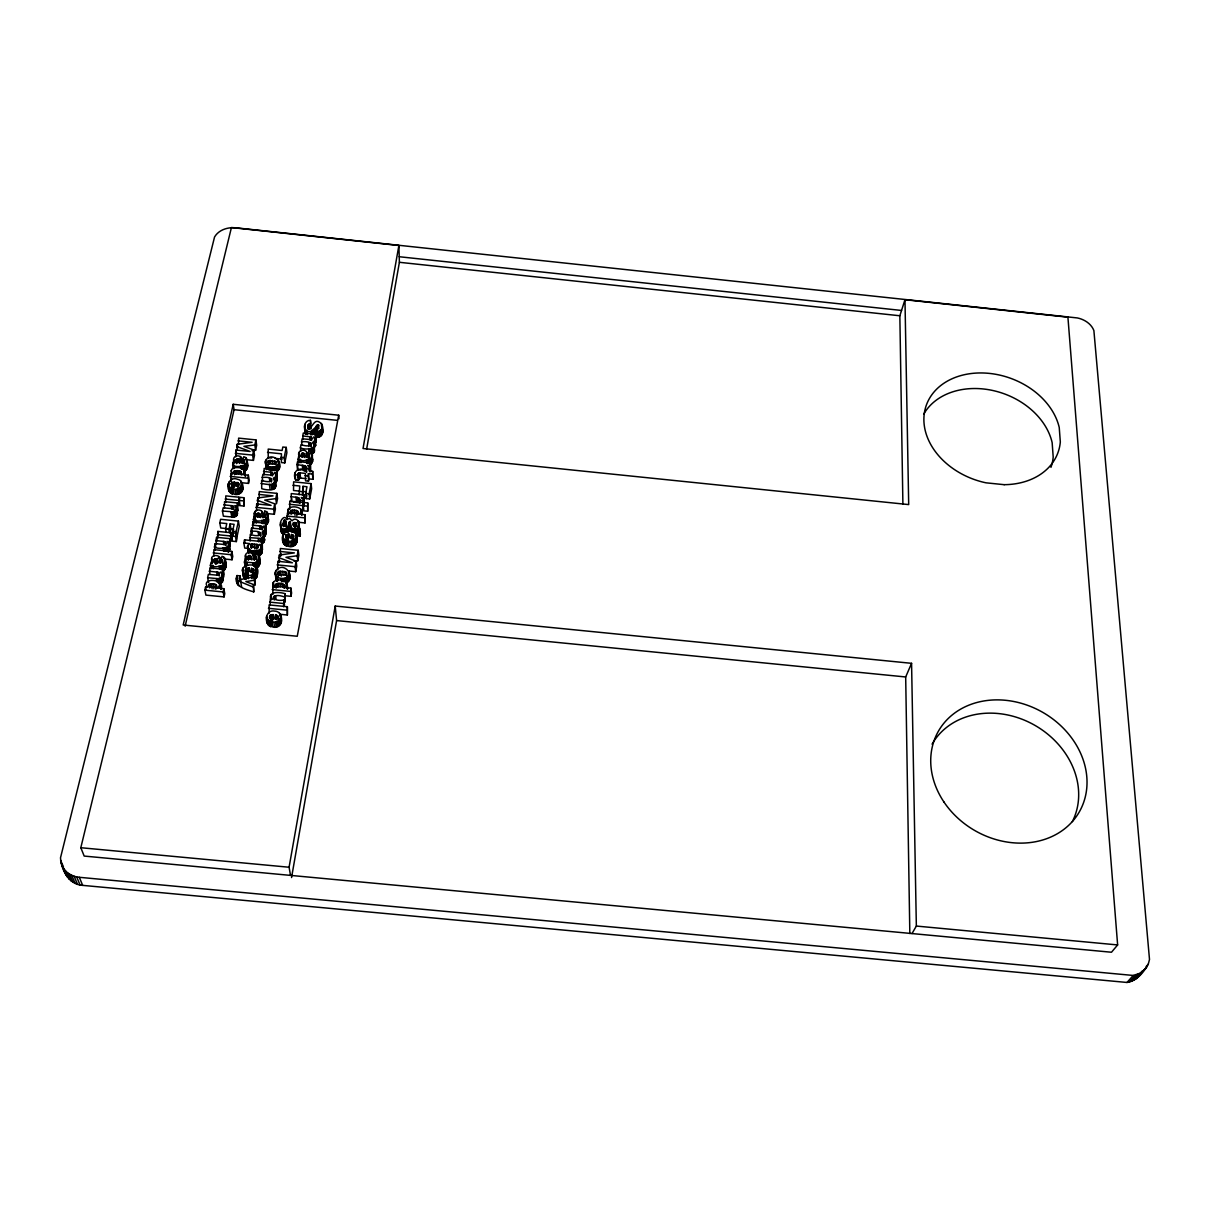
<?xml version="1.0" encoding="UTF-8"?>
<svg xmlns="http://www.w3.org/2000/svg" width="1210" height="1210" viewBox="0 0 1210 1210"><rect width="100%" height="100%" fill="white"/><g stroke="black" fill="none" stroke-linecap="round" stroke-linejoin="round"><path stroke-width="1.5" d="M280.463 525.715C279.011 522.024 284.259 513.63 286.921 519.498L289.523 518.364L292.034 520.829C296.238 515.762 301.713 523.476 297.63 527.454L299.626 528.513L300.367 534.034L300.035 536.151L297.584 535.909C300.14 524.308 287.647 533.126 290.234 521.51C289.25 525.442 282.943 534.23 280.463 525.715L281.31 531.946L283.624 534.336L282.943 529.239M249.865 571.423L249.321 568.08L245.706 569.078L245.6 571.271L247.052 572.088L246.719 578.41M300.609 513.615L301.744 515.006C305.903 504.479 282.52 504.434 289.432 513.297L287.39 513.085L287.239 519.438M273.566 587.591C267.788 575.779 294.212 579.212 284.819 587.531L290.945 588.136L291.595 593.082L290.975 596.333L285.545 595.789M299.762 528.936L300.035 536.151M296.843 528.8L296.964 530.812L299.43 531.069M297.584 535.909L297.282 529.481M289.296 572.148C290.294 582.07 270.632 579.499 276.228 570.228C284.622 560.578 296.873 578.108 285.923 583.054M315.477 437.158L313.541 436.961L315.19 440.062L312.422 442.678C318.744 449.349 303.665 450.271 300.413 447.655L301.003 444.63C313.42 449.046 315.084 440.319 301.562 441.816L302.167 438.791L311.212 439.608L312.452 438.519L311.227 436.916L302.742 435.948L303.317 433.029L316.037 434.33L316.007 442.467L316.037 434.33M310.456 448.608L311 453.886L314.267 452.101L313.829 448.577M305.994 478.6L299.702 478.011L298.431 480.264L295.618 479.977C291.761 471.991 298.552 466.485 306.024 470.282L306.357 468.633L309.306 468.935L308.958 470.766L312.709 471.401L312.982 479.311L308.943 478.903L308.384 473.67L312.437 474.093L312.982 479.311M295.618 479.977L295.119 472.777M314.025 447.564L315.704 445.371L314.948 442.815M241.486 482.699L248.474 483.41L249.109 480.4L248.307 475.167L242.393 474.562C252.134 466.561 224.954 464.353 232.789 473.73L230.762 473.533L231.004 481.64L231.639 478.767M278.845 461.282C279.616 469.798 262.646 468.799 265.686 460.344C272.341 450.302 286.286 464.776 276.742 471.552L276.062 466.304M271.101 600.039C267.274 590.661 280.024 592.053 285.061 593.686L285.106 601.884L285.061 593.686M308.701 458.817L308.142 453.553L309.034 450.77C319.001 457.38 304.512 463.49 298.114 459.195L298.507 462.689M310.032 464.958L312.634 461.267L312.195 454.31M317.171 432.061L316.566 429.217C323.161 419.401 313.239 429.883 310.622 431.592C302.44 433.089 302.893 420.021 310.425 420.324L310.683 423.364L308.081 424.892L307.945 427.599C312.528 429.762 313.45 417.919 319.788 422.351C324.507 424.513 321.905 431.925 317.171 432.061L317.685 437.385C323.493 436.765 323.554 429.429 322.223 425.209M262.086 552.607L261.375 546.572L259.696 544.409L261.647 544.606L262.404 549.673L260.468 549.476L262.086 552.607L258.698 555.768M263.508 471.431L272.129 472.414L273.354 474.063L272.084 475.197L262.888 474.365L262.237 477.481C276.031 475.923 274.141 484.877 261.632 480.355L261.723 488.689C269.301 491.094 279.903 490.7 274.7 479.704L273.263 478.328L275.184 477.33L276.183 474.623L274.473 472.46L276.455 472.671L277.135 477.905L277.045 469.752L264.143 468.436L263.992 474.94M263.599 533.655L263.417 536.65L261.209 538.45L261.98 543.517L264.188 541.732L264.597 539.675L263.599 533.655L262.131 532.234L265.035 529.451L263.387 526.138L265.398 526.35L266.139 531.447L264.143 531.25L264.854 536.287L262.888 537.331L264.597 539.675M273.959 483.561L276.803 480.884L275.925 473.745M264.854 536.287L265.867 533.474L265.111 528.377M253.903 522.962L253.374 519.544C260.014 524.006 274.821 517.547 264.718 510.711L264.264 517.048M265.05 520.043L265.792 525.17L268.499 521.298L267.894 514.401M245.267 567.127L244.42 562.106L254.523 562.862L255.325 567.883C262.026 567.43 261.662 554.634 255.96 552.985L254.992 555.98L255.522 559.338M223.82 504.812L232.471 505.795L233.817 507.534L232.365 508.669L223.139 507.822L222.443 511.013L223.366 516.171L233.137 517.093L236.903 515.46L236.661 508.124L234.755 505.689L236.978 505.916L237.841 511.089L237.614 502.967L224.516 501.651L224.425 508.261M237.463 514.099L236.479 507.353M229.204 541.672L226.966 541.445C233.908 548.342 217.876 549.885 214.473 546.92L215.198 543.653L224.531 544.5L226.013 543.351L224.652 541.566L215.879 540.567L216.605 537.316L229.87 538.647L230.112 546.754L229.87 538.647M228.161 552.289L229.718 549.854L228.871 543.94M209.073 571.226L217.936 572.209L219.312 574.039L217.815 575.219L208.377 574.372L207.636 577.699L217.679 578.637L218.647 583.628L222.519 581.919L222.035 573.827L220.28 572.103L222.549 572.33L223.487 577.336L224.152 574.251L223.215 569.245L209.814 567.898L209.738 574.553M223.094 580.482L222.035 573.827M254.312 580.225L245.872 581.617L253.434 584.506L253.752 591.902C246.19 589.467 232.638 586.714 236.963 575.567L240.004 575.869L239.414 578.319L240.775 579.484L255.038 576.701L255.113 585.201L254.312 580.225L255.038 576.701M299.445 457.198C294.862 448.214 310.32 447.624 306.765 456.76L309.412 456.17L309.442 454.234L308.142 453.553M243.437 462.916L242.892 459.407L243.845 456.609C253.782 463.339 238.96 469.374 232.638 465.094L233.212 468.603M244.208 471.068C248.867 469.888 247.853 463.551 246.946 460.163M248.837 553.62L247.521 546.088L249.82 543.592L243.876 542.987L244.541 539.841L262.252 541.611L262.404 549.673M247.521 546.088L248.428 552.864M221.687 562.574L221.052 559.217L222.065 556.207C232.335 563.678 217.361 569.441 210.374 565.357L211.039 568.715M222.277 565.841L223.215 570.863L226.043 566.87L225.272 560.003M289.235 534.23L287.844 541.293L288.494 546.36C299.142 549.537 300.307 530.963 290.415 530.872C281.431 528.891 279.51 543.441 286.861 546.118L287.708 543.214L285.696 535.198L289.235 534.23L289.659 537.633M273.384 614.65L271.917 622.106L272.658 626.962C283.579 630.153 284.743 611.247 274.625 611.095C265.398 609.144 263.477 623.906 270.995 626.72L271.872 623.649L270.45 615.013L273.384 614.65L273.884 617.902M306.266 471.613L305.419 466.092L297.055 464.519L297.645 461.539L310.486 462.855L310.486 470.902L310.199 459.331M290.657 496.644L297.357 497.401L299.112 498.233L299.596 500.305L303.377 500.698L303.967 505.856L303.513 499.352L301.275 497.552L303.695 497.794L304.27 502.952L304.255 494.905L291.262 493.589L291.292 501.817L291.897 498.777M255.113 518.122C250.001 507.943 265.731 506.748 262.993 517.668M246.235 560.457C241.062 550.232 256.898 548.962 254.236 559.988M237.236 583.402L237.841 580.558M312.437 474.093L312.709 471.401M254.75 579.333L257.004 576.837L257.291 573.57M234.271 463.067C230.021 453.175 245.161 453.599 242.318 463.581M210.374 565.357L211.084 562.151L213.217 562.211C206.35 553.666 223.88 552.592 220.568 563.089L219.312 561.122M232.577 494.058L231.7 488.855L232.577 486.027L230.944 483.939L231.972 482.578L234.816 482.261L233.303 489.082C240.23 491.895 245.948 480.809 237.493 479.251C227.919 475.53 224.395 490.912 232.577 494.058L233.454 491.245M231.972 482.578L234.18 494.3C241.108 496.13 245.207 488.522 241.803 482.745M246.144 575.083C232.184 565.66 261.844 558.203 257.443 574.644M291.247 528.921L291.277 531.976L290.445 524.958M283.019 523.234L282.853 525.579C289.674 527.152 282.535 511.452 283.458 526.652M298.431 480.264L297.841 475.046L299.112 472.792L305.419 473.367L305.555 480.839L308.505 481.141L308.943 478.903M291.549 877.553L336.592 620.564L335.215 606.044L911.569 663.322L916.348 926.058L912.022 933.56M366.6 449.349L399.391 262.298L398.892 245.479L231.428 227.54L80.813 847.711L84.186 856.075L1111.491 952.24L1117.632 944.934L1067.916 317.186L904.974 299.717L899.847 315.765L902.902 504.313M290.521 875.39L289.084 867.237L335.215 606.044M398.892 245.479L363.03 448.502L908.695 504.585L904.974 299.717M338.709 415.211L297.252 636.263L183.194 625.01L233.212 404.291L338.709 415.211L338.997 418.766M298.643 491.018L293.531 490.504L293.606 481.837L311.091 483.607L311.635 488.81L309.684 498.974L306.221 498.626L306.871 495.268M280.1 614.287L287.375 615.013L287.36 606.724L269.104 604.909L269.18 613.213M290.975 596.333L290.945 588.136M288.54 570.969L295.709 571.68L295.074 566.688L296.148 561.168L285.938 557.311L297.191 555.753L298.235 550.293L280.342 548.493L280.448 556.464L281.023 553.545M298.023 522.221L305.071 522.932L305.086 514.719L299.127 514.114L301.275 511.633M309.684 498.974L309.125 493.801L311.091 483.607M307.688 511.225L307.733 502.921L303.891 502.528L303.286 505.689L303.861 510.847L307.688 511.225L307.733 502.921M287.375 615.013L287.36 606.724M295.709 571.68L296.768 566.174L296.148 561.168M294.06 561.289L297.796 560.774L298.855 555.33L298.235 550.293M305.071 522.932L305.086 514.719M302.394 495.087L303.029 486.329L306.962 486.738L305.661 493.438L306.221 498.626M302.923 495.056L303.029 486.329M283.609 606.724L283.805 600.084C270.178 602.172 270.692 591.856 284.426 596.953M302.802 502.422L302.772 510.726L302.802 502.422L289.765 501.106L289.78 509.41M303.695 497.794L304.255 494.905M308.505 481.141L308.384 473.67M299.127 494.754L299.762 485.996L292.911 485.301M275.714 614.861L274.912 618.991L277.12 618.612L278.073 616.419L275.714 614.861L276.44 619.747M291.489 534.457L290.718 538.344L292.865 538.011L293.788 535.939L291.489 534.457L292.124 539.539M279.707 560.154L279.238 562.559L279.011 555.118L294.363 552.894L279.752 551.427M301.124 470.115L297.645 469.767L297.645 461.539M270.163 605.393L270.284 598.995L272.583 599.222L270.601 596.757M272.885 594.534L272.764 586.487L274.867 586.699L273.082 584.294M277.771 569.895L277.786 561.319L292.442 562.786L278.542 557.538M298.114 459.195L298.704 456.215L300.73 456.276L299.051 453.689M267.289 513.584L274.337 514.295L273.626 509.153L274.715 503.844L264.703 500.093L275.789 498.626L276.863 493.362L259.273 491.578L259.182 497.87M267.516 452.389L281.431 453.81L281.385 462.553L284.804 462.901L284.153 457.637L286.241 447.382L282.822 447.019L282.112 450.498L268.212 449.076L268.227 457.667L271.69 458.03M274.337 514.295L275.426 509.002L274.715 503.844M284.804 462.901L286.891 452.661L286.241 447.382M253.752 591.902L253.434 584.506M261.647 544.606L262.252 541.611M265.398 526.35L266.018 523.325L252.86 521.994L252.739 528.528M276.455 472.671L277.045 469.752M266.139 531.447L266.018 523.325M251.604 568.307L250.773 572.3L252.966 571.952L253.934 569.819L251.604 568.307L252.421 573.313M248.368 578.652L247.808 575.325L249.321 568.08M244.42 562.106L245.101 558.899L247.218 558.959L245.509 556.177M250.122 541.006L250.258 534.381C263.009 539.025 264.975 529.738 250.893 531.387L251.574 528.165L260.937 528.982L262.237 527.802L260.997 526.108L252.209 525.11M253.374 519.544L254.04 516.443L256.127 516.504L254.433 513.796M256.459 510.802L256.671 503.935L271.07 505.387L257.427 500.29L257.927 497.96L273.021 495.873L258.668 494.406M221.037 589.436C225.665 578.274 200.134 577.382 207.681 587.243L205.564 587.031L204.883 590.147L205.897 595.108L224.077 596.908L223.139 591.962L223.835 588.695L217.679 588.075L220.069 584.475L218.859 578.577L217.679 578.637M224.879 559.035L232.063 559.761L231.155 554.709L231.866 551.427L213.868 549.627L213.792 556.267M238.415 521.102L239.262 526.229L237.024 536.695L236.147 531.583L238.415 521.102L220.598 519.302L219.812 522.871L220.749 527.999L227.692 528.709M248.474 483.41L248.307 475.167M246.477 459.694L253.419 460.405L252.633 455.111L253.737 449.999L243.906 446.354L254.826 444.962L255.915 439.895L238.612 438.126L238.567 444.388M235.466 536.484L236.162 533.247L232.26 532.854L231.564 536.091L235.466 536.484L236.343 541.581L232.456 541.188L231.14 532.748L217.906 531.417L217.83 538.057M243.966 506.052L243.815 497.718L239.958 497.325L239.277 500.486L240.124 505.659L243.966 506.052L243.815 497.718M224.077 596.908L224.773 593.656L223.835 588.695M232.063 559.761L232.759 556.479L231.866 551.427M253.419 460.405L254.508 455.293L253.737 449.999M251.967 450.74L255.582 450.271L256.671 445.219L255.915 439.895M236.343 541.581L237.039 538.344L236.162 533.247M230.218 532.672L231.004 529.042L230.112 523.915L234.105 524.323L232.607 531.235L233.197 534.639M222.549 572.33L223.215 569.245M232.033 537.845L231.337 541.082L230.445 535.985L231.14 532.748M236.978 505.916L237.614 502.967M238.869 497.204L239.035 505.553L238.869 497.204L225.801 495.888L225.695 502.498M226.194 532.445L225.589 529.042L226.784 523.582L219.812 522.871M237.039 482.472L236.222 486.238L238.34 485.921L239.293 483.909L237.039 482.472L237.901 487.69M229.522 532.778L228.917 529.375L230.112 523.915M232.638 465.094L233.288 462.099L235.345 462.159L233.696 459.543M235.814 456.866L235.965 450.029L250.137 451.481L236.752 446.52L237.251 444.282L252.134 442.3L238.007 440.848M185.16 626.205L234.059 409.691L233.212 404.291M305.419 429.686L305.404 434.224L304.572 425.36M254.523 562.862L258.29 560.699L258.804 555.103M270.995 626.72L270.238 621.864L271.131 618.779L269.376 617.297L270.45 615.013M286.861 546.118L286.21 541.052L287.042 538.148M287.42 527.5L288.071 532.597L290.884 526.622M271.917 622.106C276.167 623.135 281.885 620.049 280.659 615.134M287.844 541.293C291.852 542.292 297.509 539.478 296.299 534.729M1148.275 964.173L1149.5 959.454L1093.885 330.557C1091.238 323.72 1084.326 319.364 1077.354 317.943L235.708 227.813C227.798 227.011 218.738 229.809 214.548 236.994L60.5 857.829C61.332 870.111 68.894 884.676 82.673 885.372L1126.994 982.459C1136.825 981.083 1143.692 972.28 1148.275 964.173L1146.157 966.533M267.864 619.429L267.274 622.847M261.315 547.54C259.333 552.834 249.018 552.214 247.445 546.981M248.337 551.14L247.808 545.226M243.966 572.98L243.361 576.293L245.131 579.076L244.284 574.084M286.558 572.738L286.226 574.387L283.972 575.098L279.691 574.659L277.876 572.678L279.192 571.362L284.804 571.589L286.558 572.738L287.012 576.051M267.985 461.312L268.408 463.082L271.539 463.884L275.078 463.808L276.198 461.812L269.104 460.511L267.985 461.312L268.454 464.821M218.859 578.577L221.112 577.503L222.141 575.491M222.443 511.013L233.394 511.875L236.6 508.941M250.667 544.923L251.03 546.708L254.539 547.586L257.579 547.449L258.774 545.619L257.518 544.5L251.62 544.137L250.667 544.923L251.211 548.296M301.456 453.72L302.636 456.2L304.905 456.578L304.875 455.142L303.997 453.417L301.91 453.342L301.85 457.229M286.014 541.067L288.01 539.282L287.345 534.2M909.829 933.5L905.685 676.965L911.569 663.322M247.763 556.781L249.774 555.556L251.544 557.704L251.544 559.247L249.199 558.869L247.763 556.781L248.322 560.139M256.898 513.827L258.078 516.413L260.392 516.791L260.392 515.294L259.515 513.509L257.367 513.433L257.427 517.245M246.205 574.886L248.247 573.056L247.415 568.05M214.049 559.443L213.837 560.85L215.214 562.106L217.573 562.499L217.588 560.956L216.711 559.096L214.533 559.035L214.699 562.801M235.889 460.118L237.841 458.983L239.55 461.01L239.55 462.447L237.266 462.084L235.889 460.118L236.464 463.642M1141.907 971.252L1137.945 977.226M314.04 429.762L314.57 435.086L317.806 430.382M275.668 584.838L276.077 584.067C278.073 582.796 285.137 582.857 283.745 586.487L278.088 586.865L275.668 584.838L276.152 588.151M290.597 510.802L290.249 512.163L291.444 513.221L298.084 513.131C299.369 509.637 292.548 509.607 290.597 510.802L291.02 514.22M208.952 584.611L208.559 586.048L209.769 587.152L216.62 587.047C218.102 583.386 210.948 583.326 208.952 584.611L209.617 587.924M233.984 471.295L233.621 472.641L234.785 473.67L241.38 473.594C242.711 470.145 235.905 470.161 233.984 471.295L234.559 474.804M247.808 575.325C251.937 576.323 257.639 573.419 256.49 568.564M266.971 464.7L266.124 468.769L265.353 461.388M260.967 483.486C264.536 483.682 276.077 487.267 274.7 479.704M286.014 525.473L284.335 526.184L283.669 521.071M1145.885 968.378L1140.41 973.097L1133.256 975.457L79.3 877.295C71.813 876.675 64.463 872.123 61.725 864.953M1126.994 982.459L1133.256 975.457M1129.49 981.976L1135.782 974.957M1131.864 981.189L1138.171 974.171M1134.088 980.13L1140.41 973.097M1136.114 978.799L1147.216 966.366M293.455 522.735L292.699 524.792L293.591 525.851L295.8 525.73L296.677 523.658L293.455 522.735L293.879 526.138M270.495 620.564L273.505 619.459M297.902 534.578L295.679 534.23L295.059 529.148M317.685 437.385L317.08 434.526L318.033 434.269M309.805 425.844L310.955 425.663M249.578 537.618L261.209 538.45M252.89 555.768L256.081 556.086M80.813 847.711L289.084 867.237M916.348 926.058L1117.632 944.934M268.423 608.312L286.709 610.127M336.592 620.564L905.685 676.965M231.004 529.042L233.666 529.299M225.589 529.042L228.917 529.375M232.607 531.235L236.147 531.583M217.195 534.654L230.445 535.985M249.154 548.508L244.722 548.069L243.876 542.987M213.141 552.909L231.155 554.709M217.709 558.324L221.294 558.672M277.075 564.873L295.074 566.688M272.159 589.588L290.309 591.387M204.883 590.147L223.139 591.962M269.664 602.126L283.155 603.457M305.948 453.447L309.261 453.795M280.72 457.289L284.153 457.637M235.239 453.342L252.633 455.111M275.169 458.378L282.096 459.089M309.941 465.668L307.552 465.411L309.76 467.181L310.153 471.431M239.55 458.983L244.178 460.087L243.649 462.477L241.425 462.643L241.486 458.303M305.888 468.119L309.639 468.497L309.76 467.181M304.98 475.621L307.945 475.923M295.013 474.759L297.841 475.046M230.127 476.392L247.657 478.177M303.619 491.532L306.221 491.789M298.719 491.305L302.001 491.638M305.661 493.438L309.125 493.801M293.047 501.984L297.962 502.573L297.357 497.401M289.145 504.252L302.182 505.583M303.286 505.689L307.128 506.083M225.09 499.049L238.173 500.365M239.277 500.486L243.134 500.864M255.945 507.353L273.626 509.153M286.8 516.02L304.496 517.82M234.059 409.691L337.257 420.354M399.224 256.732L901.541 310.456M399.391 262.298L899.847 315.765M305.419 466.092L305.979 471.325L302.863 470.297L302.288 465.048M263.765 513.63L265.081 514.326L265.02 516.352L262.298 516.988L262.343 512.495M254.992 555.98L256.323 556.706L256.263 558.793L253.48 559.443L253.54 554.815M221.052 559.217L222.383 559.943L222.307 562.03L219.509 562.695L219.615 558.052M236.343 578.41L237.871 580.77L252.935 586.941M228.161 485.255L231.7 488.855M282.565 537.361L286.21 541.052M266.518 617.977L270.238 621.864M299.218 532.839L300.367 534.034M264.143 531.25L265.035 531.825L264.294 526.728M311.318 456.79L312.724 459.573M259.167 559.413L257.76 553.772M219.736 587.092L220.855 588.559M241.093 461.736L241.849 462.522L241.017 457.229M261.829 515.732L263.084 517.638M275.653 571.211L276.077 579.605L277.196 581.496L276.5 576.52M298.431 525.337L299.354 529.738L298.325 520.86M295.815 537.966L297.085 540.855M241.561 486.178L242.635 487.963M288.661 574.674L289.946 577.125M256.187 571.695L256.868 572.587M229.023 547.404L229.779 549.022M247.763 465.442L245.6 457.35M267.834 517.214L268.635 519.544M244.889 474.94L245.479 476.483L244.496 470.418M226.194 565.04L223.88 557.008M306.811 456.669L307.295 457.728L306.735 452.464M62.738 867.131L66.263 875.284M65.597 871.003L69.106 879.141M60.591 860.28L63.434 866.829M64.039 869.158L67.563 877.295M61.014 862.654L65.264 873.121M67.427 872.667L70.906 880.774M254.342 559.852L253.041 553.681M69.454 874.104L72.933 882.196M71.692 875.299L75.156 883.391M74.112 876.237L77.531 884.313M76.653 876.902L80.057 884.979M79.3 877.295L82.673 885.372M322.374 429.641L322.813 431.531M279.102 465.29L279.51 466.546M276.621 478.978L276.863 479.856M275.396 484.923L275.638 485.815M265.61 532.566L265.867 533.474M229.25 491.23L228.251 483.561M259.575 560.139L259.953 561.803M237.523 513.297L235.889 506.551M223.154 579.635L221.445 572.995M287.587 588.015L287.783 588.892L286.921 583.054M205.564 587.031L206.245 590.344M207.636 577.699L208.649 582.706M211.145 583.901L212.143 588.877M209.829 584.112L210.495 587.425M212.915 583.961L213.913 588.937M211.417 565.312L212.068 568.67M214.851 584.279L215.834 589.255M216.287 578.561L216.923 581.889M211.644 558.4L212.295 561.758M211.538 559.413L212.34 563.694M212.93 565.418L213.58 568.76M216.182 584.778L216.832 588.09M219.464 582.796L220.628 588.771M214.533 559.035L215.501 564.072M216.605 571.967L217.255 575.31M220.553 577.987L221.506 582.978M214.473 546.92L215.123 550.308M216.711 559.096L217.361 562.468M218.828 572.648L219.464 575.975M219.812 578.35L220.78 583.341M215.819 558.793L216.787 563.83M217.936 572.209L218.571 575.552M215.153 558.823L216.121 563.86M215.198 543.653L215.834 547.041M221.566 576.928L222.519 581.919M218.995 566.023L219.645 569.365M221.112 577.503L222.065 582.494M217.301 559.822L217.951 563.179M216.605 537.316L217.24 540.719M221.521 566.068L222.459 571.09M219.146 556.902L220.386 563.225M215.879 540.567L216.514 543.971M220.507 566.114L221.143 569.471M217.906 531.417L218.541 534.82M223.729 564.813L224.667 569.834M222.383 559.943L223.26 563.905M221.869 559.489L222.489 562.847M223.033 565.433L223.971 570.455M223.018 547.782L223.638 551.155M224.894 558.339L225.831 563.376M224.485 557.598L226.043 566.87M224.788 562.937L225.726 567.959M224.319 563.951L225.257 568.987M223.336 541.324L223.956 544.712M224.41 547.858L225.03 551.231M225.529 541.974L226.134 545.362M226.512 547.57L227.132 550.958M224.652 541.566L225.257 544.954M225.574 547.782L226.179 551.17M228.115 542.337L228.72 545.725M228.251 546.179L229.159 551.246M227.798 546.739L228.72 551.805M227.238 547.222L227.858 550.595M236.767 578.803L237.357 582.131M236.585 579.409L237.463 584.385M228.705 543.139L229.718 549.854M236.963 575.567L238.748 585.746M237.115 580.165L237.992 585.141M240.004 575.869L240.881 580.861M232.26 532.854L232.849 536.257M240.775 582.101L241.637 587.062M239.474 577.488L240.064 580.8M230.883 511.86L231.775 517.018M64.145 868.478L64.553 870.837M229.219 487.327L230.112 492.546M233.394 511.875L234.271 517.033M243.603 573.48L244.45 578.471M228.13 484.439L229.597 491.91M242.59 569.502L243.921 577.82M231.171 505.568L231.76 509.002M232.244 511.936L233.137 517.093M242.454 570.424L243.558 577.079M245.358 569.895L245.917 573.222M235.042 511.316L235.92 516.473M230.717 488.401L231.594 493.62M233.349 506.204L233.923 509.652M234.332 511.679L235.209 516.821M245.131 574.614L245.978 579.605M229.885 487.902L230.777 493.105M228.781 482.109L229.371 485.603M232.471 505.795L233.061 509.244M243.104 567.959L243.679 571.302M245.448 562.045L246.296 567.082M246.401 568.428L247.884 577.094M236.041 510.302L236.903 515.46M231.307 483.183L232.184 488.401L233.832 487.433L232.955 482.215M245.706 569.078L246.734 575.083M235.602 510.862L236.464 516.02M234.816 482.261L235.39 485.739M248.7 568.004L249.245 571.347M234.211 482.185L234.785 485.664M235.133 489.173L236.01 494.391M246.961 562.151L247.521 565.509M245.6 555.163L246.159 558.536M231.125 470.599L231.67 474.986M238.128 488.734L238.975 493.937M234.831 470.841L235.39 474.35M233.288 462.099L234.211 468.557M248.489 555.798L249.033 559.156M251.332 575.279L251.892 578.607M248.02 556.207L248.564 559.564M236.752 489.067L237.599 494.27M244.541 539.841L245.101 543.23M251.256 556.585L251.801 559.943M253.949 574.342L254.478 577.669M252.769 568.639L253.571 573.646M250.667 555.859L251.211 559.232M239.293 488.19L240.14 493.408M236.086 470.66L236.661 474.154M238.173 482.79L238.733 486.269M248.67 549.264L249.215 552.637M249.774 555.556L250.319 558.914M252.754 574.916L253.298 578.244M248.02 548.569L248.564 551.942M249.109 555.587L249.653 558.944M235.965 450.029L236.54 453.568M241.819 484.862L242.665 490.08M251.09 544.47L251.635 547.858M252.088 550.716L252.618 554.089M255.658 572.769L256.459 577.76M237.19 458.998L237.75 462.522M240.73 480.96L242.333 491.048M236.6 459.195L237.16 462.719M240.971 486.707L241.803 491.925M253.011 562.756L253.555 566.098M254.917 573.616L255.718 578.607M236.131 459.573L236.706 463.097M237.795 470.72L238.355 474.214M250.697 550.353L251.241 553.726M240.23 487.509L241.077 492.712M253.54 569.139L254.085 572.481M240.956 465.744L241.501 469.253M256.263 562.589L257.065 567.611M237.251 444.282L237.81 447.821M250.893 531.387L251.423 534.79M239.277 459.951L239.837 463.475M240.926 471.492L241.486 475.001M253.722 550.958L254.523 556.01M255.522 562.801L256.308 567.823M236.752 446.52L237.311 450.06M238.703 459.271L239.262 462.795M252.179 543.971L252.724 547.343M256.081 567.581L257.337 575.794M251.62 544.137L252.164 547.525M255.386 566.673L257.004 576.837M237.841 458.983L238.4 462.507M239.656 471.023L240.215 474.532M241.395 481.807L242.771 488.976M266.578 616.132L267.864 624.405M243.391 469.041L244.208 474.305M257.715 561.561L258.501 566.582M266.472 617.085L267.486 623.664M242.408 465.85L242.968 469.359M254.16 544.016L254.947 549.098M255.28 551.034L255.809 554.407M256.323 556.706L256.853 560.064M257.019 562.181L257.806 567.203M240.261 456.457L240.82 459.981M251.574 528.165L252.376 533.262M255.794 556.252L256.323 559.61M257.518 544.5L258.048 547.873M269.21 621.38L269.966 626.251M244.178 460.087L244.722 463.611M244.828 465.23L245.645 470.478M243.664 459.664L244.223 463.188M257.911 550.716L259.832 563.618M268.348 620.836L269.104 625.706M244.102 465.608L244.919 470.856M252.86 521.994L253.389 525.412M256.127 544.228L256.913 549.295M258.743 559.686L259.53 564.707M243.376 465.805L244.617 473.186M256.686 550.958L257.216 554.331M258.29 560.699L259.076 565.72M267.637 620.231L268.408 625.086M246.19 457.909L247.626 467.136M254.523 512.813L255.31 517.956M246.507 462.901L247.324 468.164M258.169 538.48L258.683 541.868M259.863 549.779L260.649 554.83M269.754 615.678L270.253 618.93M270.495 620.064L270.995 623.301M246.069 463.853L246.885 469.117M254.04 516.443L254.917 522.917M258.985 550.308L259.757 555.36M245.509 464.64L246.326 469.904M261.133 545.725L262.147 551.624M259.984 538.571L260.498 541.959M271.463 614.62L272.205 619.49M260.573 544.999L261.799 553.454M255.053 511.467L255.839 516.61M258.199 532.128L258.713 535.516M260.558 549.143L261.33 554.195M246.583 458.605L247.4 463.884M255.885 519.604L256.399 523.023M281.31 531.946L280.75 522.69M271.04 594.473L271.539 597.755M258.622 513.206L259.137 516.625M262.086 538.072L262.857 543.154M270.677 595.592L271.161 598.874M256.671 503.935L257.185 507.368M257.972 513.221L258.486 516.655M257.367 513.433L257.881 516.867M259.5 525.851L260.014 529.254M260.422 532.657L260.937 536.06M272.764 614.574L273.248 617.826M273.823 622.197L274.564 627.052M259.908 532.43L260.422 535.833M281.537 621.108L279.525 613.183M261.844 520.209L262.343 523.627M276.939 621.683L277.65 626.538M263.251 531.795L264.521 540.734M257.927 497.96L258.441 501.424M260.089 514.205L260.604 517.623M263.024 532.884L264.188 541.732M261.859 526.501L262.373 529.904M257.427 500.29L258.214 505.462M259.515 513.509L260.014 516.927M260.997 526.108L261.511 529.511M262.842 537.467L263.599 542.549M275.502 622.061L276.228 626.916M273.112 583.341L273.596 586.638M278.073 616.419L278.557 619.671M264.869 527.469L265.792 534.548M274.806 596.076L275.29 599.373M277.68 615.724L278.149 618.976M263.326 520.3L263.825 523.718M278.134 621.093L278.845 625.948M261.844 511.376L262.6 516.534M264.703 530.404L265.444 535.501M274.201 596.258L274.685 599.555M276.893 615.209L277.377 618.461M273.778 596.621L274.262 599.903M280.402 618.491L281.098 623.362M265.081 514.326L265.58 517.759M265.776 519.65L266.533 524.777M254.826 444.962L255.582 450.271M264.566 513.902L265.05 517.32M279.858 619.459L280.569 624.33M275.623 596.076L276.107 599.373M279.102 620.322L279.812 625.192M264.309 520.255L264.809 523.673M273.399 582.464L274.125 587.425M262.237 477.481L262.736 480.96M267.107 512.072L267.591 515.505M267.773 516.171L268.499 521.298M267.471 517.23L268.212 522.372M275.305 572.33L276.5 580.603M276.939 583.583L277.408 586.88M266.502 511.497L267.228 516.64M275.199 573.525L276.077 579.605M267.032 518.213L267.773 523.34M276.077 584.067L276.561 587.379M280.236 614.12L281.431 622.303M266.457 519.045L267.198 524.172M277.876 572.678L278.345 576.005M277.408 577.276L277.892 580.588M278.24 583.371L278.708 586.668M267.516 512.783L268.257 517.925M279.192 571.362L279.661 574.689M278.693 571.589L279.162 574.916M278.3 571.876L278.769 575.204M279.994 583.432L280.463 586.729M278.028 572.239L278.497 575.567M282.611 578.561L283.064 581.874M283.246 584.248L283.7 587.546M269.406 484.333L270.117 489.551M265.686 460.344L266.971 468.769M265.807 464.428L266.533 469.692M280.629 571.165L281.31 576.157M281.143 578.501L281.612 581.828M281.93 583.734L282.384 587.047M283.805 600.084L284.501 605M268.62 460.708L269.089 464.216M268.242 460.98L268.726 464.489M271.176 484.439L271.887 489.642M283.972 578.425L284.426 581.738M268.408 466.531L268.892 470.024M282.686 571.256L283.14 574.584M269.406 478.207L269.875 481.686M283.972 584.929L284.426 588.226M267.365 465.986L267.849 469.48M283.685 584.566L284.138 587.863M275.789 498.626L276.485 503.799L277.544 498.55L276.863 493.362M286.437 577.563L287.103 582.539M270.48 460.329L270.949 463.838M272.129 472.414L272.598 475.908M270.964 467.151L271.433 470.645M273.248 483.955L273.944 489.158M286.467 582.267L287.496 588.211M284.804 571.589L285.257 574.916M286.77 585.746L287.224 589.058M269.104 460.511L269.573 464.02M272.386 484.302L273.097 489.521M285.242 578.093L286.437 586.548M270.662 472.172L271.131 475.666M269.603 466.924L270.087 470.418M271.085 478.51L271.554 482.003M273.687 467.09L274.156 470.584M275.184 477.33L275.88 482.548M283.14 538.843L283.821 543.925M288.267 575.99L288.933 580.966M272.462 460.42L272.931 463.929M281.552 528.392L282.232 533.489M282.626 535.606L283.442 543.214M274.352 477.92L275.577 486.844M280.493 524.323L281.688 532.823M287.466 576.852L288.131 581.828M274.141 478.948L275.245 487.796M272.371 467.211L272.84 470.705M273.989 483.365L274.685 488.583M286.029 572.073L286.467 575.4M283.805 529.42L284.471 534.517M274.519 460.753L274.973 464.247M285.197 540.598L285.863 545.665M288.857 570.787L289.871 578.728M274.912 466.788L275.381 470.282M276.107 475.651L276.803 480.884M284.35 540.083L285.031 545.15M275.366 473.019L276.47 481.792M288.857 574.947L289.508 579.938M283.125 534.109L283.246 542.428M282.202 528.906L282.868 534.003M283.669 539.494L284.335 544.561M277.831 464.852L278.512 470.1M284.97 520.239L285.62 525.367M286.044 528.982L286.483 532.385M284.547 520.27L285.212 525.382M286.362 534.578L287.027 539.66M277.06 465.653L277.74 470.902M284.199 520.406L284.864 525.518M284.985 529.375L285.439 532.778M285.696 535.198L286.634 541.188M275.683 461.207L276.152 464.716M288.615 534.17L289.054 537.558M289.689 541.384L290.339 546.451M278.421 460.027L279.434 468.028M286.876 528.331L287.315 531.735M277.604 458.983L278.058 462.507M278.406 463.884L279.087 469.147M285.651 520.618L286.18 524.913M285.363 520.361L285.983 525.7M285.439 522.932L285.878 526.335M287.708 510.091L288.101 514.416M289.25 521.888L289.901 527M288.903 522.644L289.553 527.757M291.323 541.263L291.958 546.33M288.479 524.081L289.13 529.178M292.079 528.74L292.502 532.128M292.638 534.79L293.274 539.857M291.474 528.271L291.897 531.659M290.234 521.51L291.035 527.227M290.975 527.636L291.398 531.039M292.714 540.915L293.334 545.982M289.659 521.57L290.294 526.683M287.98 509.259L288.63 514.401M295.543 538.828L296.163 543.895M297.191 555.753L297.796 560.774M291.428 510.333L291.852 513.766M293.697 529.224L294.106 532.627M294.816 539.645L295.437 544.712M292.82 529.057L293.243 532.461M293.41 535.274L293.818 538.662M293.864 540.356L294.499 545.423M296.359 528.604L296.979 533.701M295.043 522.448L295.663 527.56M295.875 533.761L296.995 541.974M292.699 510.136L293.123 513.554M296.057 537.905L296.677 542.987M294.151 522.463L294.771 527.575M296.299 510.499L296.904 515.642M296.374 523.053L296.783 526.456M297.146 529.103L297.887 535.062M294.408 510.196L295.028 515.339M295.83 522.644L296.238 526.048M295.951 497.174L296.556 502.347M297.584 510.983L297.993 514.416M298.688 521.631L300.322 535.259M298.325 526.093L298.734 529.481M298.401 497.764L299.006 502.936M298.22 473.307L298.81 478.54M297.055 464.519L297.645 469.767M297.978 474.063L298.583 479.281M301.154 509.864L301.744 515.006M299.672 499.443L300.065 502.891M299.52 498.777L299.929 502.211M300.715 509.123L301.305 514.265M299.112 498.233L299.717 503.405M299.974 472.808L300.564 478.041M299.112 472.792L299.702 478.011M298.552 472.928L299.157 478.147M300.549 459.255L300.942 462.749M299.127 452.752L299.52 456.261M298.704 456.215L299.49 462.659M303.513 499.352L304.285 505.977M302.485 453.145L302.878 456.669M303.68 465.275L304.239 470.524M301.91 453.342L302.288 456.866M300.413 447.655L300.791 451.179M306.357 468.633L306.72 472.112M302.742 435.948L303.12 439.487M304.572 454.098L304.95 457.607M305.827 466.621L306.387 471.855M303.997 453.417L304.375 456.941M304.708 465.638L305.283 470.871M303.135 453.13L303.513 456.639M301.562 441.816L301.955 445.356M306.372 459.845L306.75 463.354M308.928 453.81L309.291 457.32M309.488 459.694L309.851 463.203M306.19 430.488L306.569 434.042M308.777 459.906L309.14 463.4M309.382 466.515L310.002 471.991M304.859 424.347L305.797 433.316M304.421 426.691L305.071 433.195M307.809 459.951L308.187 463.445M310.289 442.845L310.652 446.369M308.081 424.892L308.459 428.446M311.393 457.955L311.938 463.218M307.733 425.905L308.096 429.459M310.864 458.756L311.393 464.005M308.626 442.542L308.989 446.082M307.068 431.032L307.446 434.587M308.701 448.517L309.079 452.026M312.482 448.154L313.012 453.432M310.622 431.592L310.97 435.146M311.227 436.916L311.59 440.455M309.563 423.621L310.108 428.96L311.212 428.703L310.425 420.324M311.635 448.486L312.18 453.765M310.788 443.072L311.151 446.596M311.787 452.752L312.634 461.267M308.701 424.135L309.246 429.459M309.79 436.674L310.138 440.213M311.378 452.071L311.923 457.35M311.817 457.017L312.346 462.28M313.163 430.594L313.511 434.133M314.313 441.695L314.827 446.989M314.116 444.887L314.585 451.164M313.738 446.823L314.267 452.101M311.983 431.229L312.346 434.768M313.193 447.579L313.723 452.858M314.827 428.567L315.356 433.891M314.993 438.217L315.704 445.371M314.872 440.969L315.402 446.263M317.292 425.058L317.64 428.612M316.763 425.27L317.277 430.594M316.264 425.814L317.08 434.526M315.719 426.797L316.233 432.136M319.879 431.047L320.378 436.356M318.532 425.209L318.865 428.764M319.092 431.486L319.591 436.81M317.882 425.028L318.215 428.582M318.185 431.834L318.699 437.143M321.346 423.53L321.663 427.085M321.966 428.249L322.45 433.558M321.603 429.096L322.102 434.42M321.149 429.852L321.633 435.161M320.574 430.503L321.058 435.812M321.89 424.317L322.707 432.605M923.759 414.123A69.151 53.482 19.9 0 1 993.077 390.558A69.151 53.482 19.9 0 1 1052.155 442.648L1053.199 457.032A69.151 53.482 19.9 0 1 1050.946 467.363M932.063 744.18A80.147 67.594 30.3 0 1 1033.642 724.639A80.147 67.594 30.3 0 1 1072.347 821.62M1004.179 484.681L985.999 482.82A69.953 53.785 19.8 0 1 923.88 419.689A69.953 53.785 19.8 0 1 985.53 373.088A69.953 53.785 19.8 0 1 1059.234 427.463L1060.323 441.937A69.953 53.785 19.8 0 1 1004.179 484.681M943.876 801.897A81.206 68.183 29.9 0 0 1078.957 812.5A81.206 68.183 29.9 0 0 1003.786 700.136A81.206 68.183 29.9 0 0 943.876 801.897"/></g></svg>
